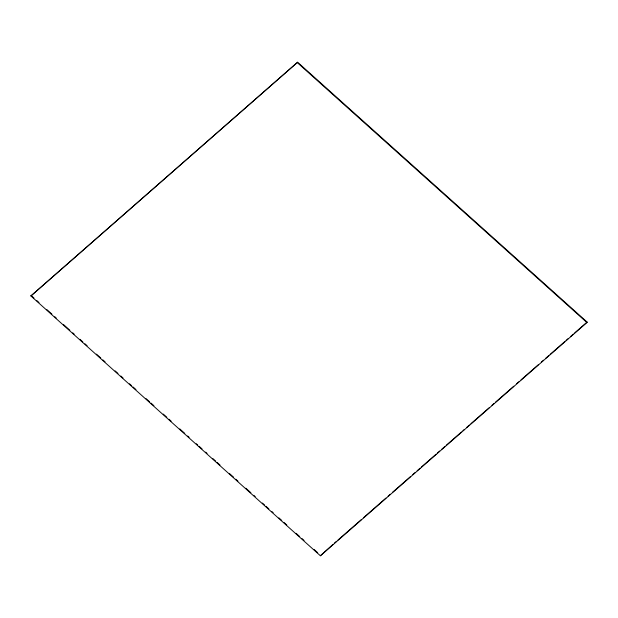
<?xml version="1.0" encoding="UTF-8"?>
<svg xmlns="http://www.w3.org/2000/svg" width="618" height="618" viewBox="0 0 618 618"><rect width="100%" height="100%" fill="white"/><g stroke="black" fill="none" stroke-linecap="round" stroke-linejoin="round"><path stroke-width="0.93" d="M30.9 295.952L297.613 62.225L587.1 322.048L586.922 322.557L320.387 555.775L30.9 295.952L297.613 62.225M320.387 555.775L332.909 544.466M334.361 543.191L336.54 541.291M337.992 540.016L361.236 519.684M363.415 517.776L385.926 498.077M388.104 496.169L390.282 494.261M392.461 492.353L410.622 476.47M412.801 474.562L414.979 472.654M417.158 470.754L420.062 468.212M421.515 466.938L436.038 454.23M437.49 452.955L439.668 451.047M441.847 449.147L444.751 446.605M446.204 445.331L461.461 431.99M462.913 430.715L464.365 429.448M466.544 427.54L469.448 424.999M470.901 423.724L489.054 407.841M491.959 405.3L494.137 403.392M495.59 402.117L513.751 386.235M516.656 383.693L518.834 381.785M521.013 379.877L538.44 364.628M541.345 362.086L543.523 360.178M545.702 358.27L548.606 355.729M550.059 354.462L564.589 341.746M566.042 340.479L568.22 338.571M570.399 336.663L573.303 334.122M574.755 332.855L587.1 322.048M297.436 62.735L586.922 322.557M31.078 295.443L33.951 298.023M36.825 300.595L38.98 302.534M46.883 309.626L51.912 314.137M54.786 316.717L56.223 318.007M63.399 324.45L69.865 330.259M72.739 332.832L74.175 334.122M79.923 339.282L82.797 341.862M84.952 343.793L87.107 345.732M96.447 354.114L100.757 357.976M102.912 359.915L105.068 361.847M115.118 370.877L117.992 373.45M120.865 376.03L123.021 377.969M129.486 383.77L131.642 385.702M133.079 386.992L135.952 389.572M146.01 398.595L149.602 401.824M151.039 403.114L153.913 405.686M163.252 414.068L166.845 417.297M168.992 419.228L171.147 421.167M179.768 428.9L184.797 433.411M187.671 435.991L189.108 437.281M196.292 443.732L197.729 445.022M199.166 446.312L202.04 448.884M205.632 452.113L207.069 453.403M212.816 458.556L215.69 461.136M217.127 462.426L220 465.006M229.332 473.388L233.643 477.258M235.798 479.189L237.953 481.121M245.856 488.212L250.885 492.731M253.759 495.312L255.195 496.594M262.38 503.044L264.535 504.976M265.972 506.266L268.845 508.846M271.719 511.426L273.156 512.716M278.903 517.876L281.769 520.456M283.925 522.388L286.798 524.968M296.138 533.349L299.73 536.571M301.885 538.502L304.041 540.441M314.099 549.464L317.691 552.693"/></g></svg>
